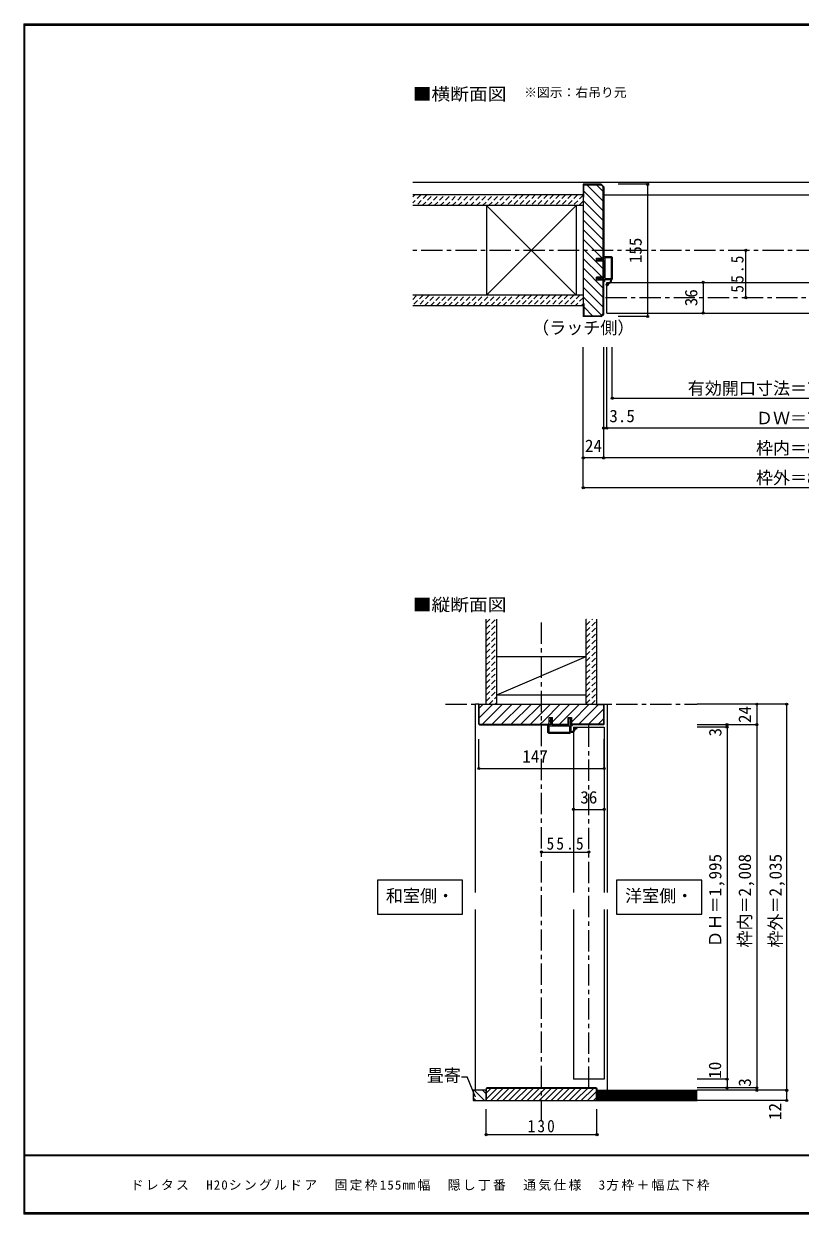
# Model space of a CAD drawing. Units: millimetres at full size, sheet at 1:5. Extents: x -973 to 977, y -718 to 696.
# Drawn here: x -973 to -63, y -701 to 696 of the extents above; entities that cross this region are included whole.
import ezdxf
from ezdxf.enums import TextEntityAlignment as Align

# ---------------------------------------------------------------- set-up
doc = ezdxf.new("R2010")
doc.units = ezdxf.units.MM
doc.header["$LTSCALE"] = 5
doc.header["$PDMODE"] = 32
doc.header["$PDSIZE"] = 2.5
doc.linetypes.add('CHAIN1', pattern=[8, 5, -1, 1, -1])
doc.linetypes.add('DASHED1', pattern=[1.8, 1.2, -0.6])
for name, color, linetype in [('0-0_補助線', 7, 'Continuous'), ('0-3_仕上げ', 2, 'Continuous'), ('0-4_枠', 3, 'Continuous'), ('0-A_文字', 7, 'Continuous'), ('0-B_寸法', 4, 'Continuous'), ('0-C_ハッチ', 4, 'Continuous'), ('F-1_枠', 6, 'Continuous'), ('F-A_文字', 7, 'Continuous')]:
    doc.layers.add(name, color=color, linetype=linetype)
doc.styles.add('ＭＳ ゴシック', font='')
doc.styles.get('ＭＳ ゴシック').set_extended_font_data('MS Gothic')

# ---------------------------------------------------------------- blocks, each defined once
blk = doc.blocks.new('2')
at = {"layer": '0-0_補助線'}
for p, q in [((-9.846, -9.622), (-9.846, 15.078)), ((-8.846, 16.078), (0.354, 16.078)), ((-8.846, 15.878), (0.637, 15.878)), ((-8.446, 14.378), (-8.446, -8.922)), ((-8.146, 14.678), (-1.546, 14.678)), ((-1.246, 14.378), (-1.246, -8.922)), ((0.154, 11.653), (2.154, 11.653)), ((0.154, 11.653), (0.154, -8.497)), ((2.154, 10.953), (2.154, 11.653)), ((3.154, 11.653), (2.512, 10.83)), ((3.154, 11.653), (6.154, 11.653)), ((4.154, 13.753), (4.154, 13.053)), ((5.154, 13.053), (4.512, 13.876)), ((7.154, 13.053), (5.154, 13.053)), ((6.154, 10.953), (6.154, 11.653)), ((7.558, 12.258), (6.516, 10.835)), ((-1.48, -10.622), (-8.846, -10.622)), ((-1.546, -9.222), (-8.146, -9.222)), ((-1.189, -10.85), (-0.732, -12.694)), ((0.354, -12.922), (-0.441, -12.922)), ((0.154, -8.497), (2.154, -8.497)), ((4.154, -9.897), (0.154, -9.897)), ((0.154, -9.897), (0.154, -10.622)), ((0.154, -10.622), (0.645, -12.548)), ((2.154, -7.797), (2.154, -8.497)), ((3.154, -8.497), (2.512, -7.674)), ((3.154, -8.497), (6.154, -8.497)), ((4.154, -10.597), (4.154, -9.897)), ((5.154, -9.897), (4.512, -10.72)), ((7.154, -9.897), (5.154, -9.897)), ((6.154, -7.797), (6.154, -8.497)), ((7.558, -9.101), (6.516, -7.679))]:
    blk.add_line(p, q, dxfattribs=at)
for points in [[(-9.646, 15.078), (-9.646, -9.622), (-9.846, -9.622)], [(4.154, 13.053), (0.154, 13.053), (0.649, 15.723)]]:
    blk.add_lwpolyline(points, dxfattribs=at)
for centre, radius, start, end in [((-8.846, 15.078), 1, 90, 180), ((-8.846, 15.078), 0.8, 90, 180), ((-8.146, 14.378), 0.3, 90, 180), ((-1.546, 14.378), 0.3, 0, 90), ((0.354, 15.778), 0.3, 349.49875, 90), ((2.354, 10.953), 0.2, 180, 322.03043), ((4.354, 13.753), 0.2, 37.96957, 180), ((6.354, 10.953), 0.2, 180, 323.78053), ((7.154, 12.553), 0.5, 323.78053, 90), ((-8.846, -9.622), 1, 180, 270), ((-2.846, -10.72), 6, 179.06153, 259.29815), ((-8.146, -8.922), 0.3, 180, 270), ((-2.846, -10.72), 5.3, 178.93757, 259.29815), ((-1.546, -8.922), 0.3, 270, 0), ((-1.48, -10.922), 0.3, 13.9282, 90), ((-0.441, -12.622), 0.3, 193.9282, 270), ((0.354, -12.622), 0.3, 270, 14.29438), ((2.354, -7.797), 0.2, 37.96957, 180), ((4.354, -10.597), 0.2, 180, 322.03043), ((6.354, -7.797), 0.2, 36.21947, 180), ((7.154, -9.397), 0.5, 270, 36.21947), ((-3.896, -16.272), 0.35, 259.29815, 79.29815)]:
    blk.add_arc(centre, radius, start, end, dxfattribs=at)
blk.add_point((-3.896, -16.622), dxfattribs=at)

msp = doc.modelspace()

# ---------------------------------------------------------------- linework, layer by layer
at = {"layer": '0-3_仕上げ'}
for p, q in [((-517.347, 510), (-6.847, 510)), ((-446.289, -555.5), (-446.289, -567.5)), ((-431.289, -555.5), (-446.289, -555.5)), ((-431.289, -567.5), (-431.289, -555.5)), ((-301.289, -567.5), (-301.289, -555.5)), ((-446.289, -567.5), (-431.289, -567.5))]:
    msp.add_line(p, q, dxfattribs=at)
at = {"layer": '0-4_枠', "color": 4}
msp.add_line((-293.347, 495), (-6.847, 495), dxfattribs=at)
at = {"layer": '0-4_枠'}
for p, q in [((-431.289, -553.207), (-430.582, -552.5)), ((-431.289, -553.207), (-431.289, -567.5)), ((-430.789, -553), (-301.789, -553)), ((-430.789, -567.5), (-430.789, -553)), ((-301.996, -552.5), (-430.582, -552.5)), ((-301.996, -552.5), (-301.289, -553.207)), ((-301.789, -567.5), (-301.789, -553)), ((-301.289, -553.207), (-301.289, -567.5)), ((-431.289, -567.5), (-301.289, -567.5))]:
    msp.add_line(p, q, dxfattribs=at)
at = {"layer": '0-A_文字'}
for p, q in [((-558.789, -309), (-558.789, -349)), ((-458.789, -309), (-558.789, -309)), ((-458.789, -349), (-458.789, -309)), ((-278.316, -309), (-278.316, -349)), ((-178.316, -309), (-278.316, -309)), ((-178.316, -349), (-178.316, -309)), ((-558.789, -349), (-458.789, -349)), ((-278.316, -349), (-178.316, -349)), ((-460.219, -539.799), (-453.626, -539.799)), ((-443.663, -563.52), (-453.626, -539.799))]:
    msp.add_line(p, q, dxfattribs=at)
at = {"layer": '0-B_寸法', "color": 3}
for p, q in [((-296.175, 507.5), (-317.347, 507.5)), ((-317.347, 507.5), (-317.347, 352.5)), ((-316.847, 507), (-296.383, 507)), ((-316.847, 492.5), (-316.847, 507)), ((-296.383, 507), (-293.847, 504.464)), ((-296.175, 507.5), (-293.347, 504.672)), ((-293.847, 421), (-293.847, 504.464)), ((-293.347, 504.672), (-293.347, 421)), ((-316.847, 492.5), (-317.347, 492.5)), ((-430.847, 482.5), (-430.847, 377.5)), ((-325.847, 482.5), (-325.847, 377.5)), ((-301.847, 421), (-293.347, 421)), ((-301.847, 417.3), (-301.847, 421)), ((-293.347, 417.3), (-301.847, 417.3)), ((-293.847, 398.7), (-293.847, 417.3)), ((-293.347, 398.7), (-293.347, 417.3)), ((-293.347, 398.7), (-301.847, 398.7)), ((-301.847, 395), (-301.847, 398.7)), ((-293.347, 395), (-301.847, 395)), ((-293.847, 355.536), (-293.847, 395)), ((-293.347, 355.328), (-293.347, 395)), ((-316.847, 367.5), (-317.347, 367.5)), ((-316.847, 367.5), (-316.847, 353)), ((-296.175, 352.5), (-317.347, 352.5)), ((-296.382, 353), (-316.847, 353)), ((-296.382, 353), (-293.847, 355.536)), ((-296.175, 352.5), (-293.347, 355.328)), ((-418.789, -46.5), (-313.789, -46.5)), ((-418.789, -91.5), (-313.789, -91.5)), ((-439.789, -102.5), (-292.789, -102.5)), ((-439.289, -125.586), (-439.289, -103)), ((-429.789, -103), (-439.289, -103)), ((-429.789, -102.5), (-429.789, -103)), ((-302.789, -103), (-302.789, -102.5)), ((-302.789, -103), (-293.289, -103)), ((-293.289, -125.586), (-293.289, -103)), ((-438.875, -126), (-439.289, -125.586)), ((-357.289, -118), (-353.589, -118)), ((-357.289, -126.5), (-357.289, -118)), ((-357.289, -118), (-353.589, -118)), ((-357.289, -126.5), (-357.289, -118)), ((-353.589, -126.5), (-353.589, -118)), ((-353.589, -126.5), (-353.589, -118)), ((-334.989, -118), (-331.289, -118)), ((-334.989, -126.5), (-334.989, -118)), ((-334.989, -126.5), (-334.989, -118)), ((-331.289, -126.5), (-331.289, -118)), ((-293.703, -126), (-293.289, -125.586)), ((-439.082, -126.5), (-357.289, -126.5)), ((-438.875, -126), (-357.289, -126)), ((-353.589, -126), (-334.989, -126)), ((-353.589, -126), (-334.989, -126)), ((-353.589, -126.5), (-334.989, -126.5)), ((-353.589, -126.5), (-334.989, -126.5)), ((-293.703, -126), (-331.289, -126)), ((-293.496, -126.5), (-331.289, -126.5))]:
    msp.add_line(p, q, dxfattribs=at)
at = {"layer": '0-B_寸法'}
for p, q in [((-313.18, 507), (-293.847, 487.666)), ((-301.867, 507), (-293.847, 498.98)), ((-241.925, 507.5), (-276.447, 507.5)), ((-241.925, 507.5), (-241.925, 352.5)), ((-316.847, 499.353), (-293.847, 476.353)), ((-317.347, 488.539), (-293.847, 465.039)), ((-317.347, 477.225), (-293.847, 453.725)), ((-317.347, 465.912), (-293.847, 442.412)), ((-317.347, 454.598), (-293.847, 431.098)), ((-317.347, 431.97), (-293.847, 408.47)), ((-317.347, 420.657), (-297.69, 401)), ((-126.691, 374.5), (-126.691, 430)), ((-317.347, 409.343), (-293.847, 385.843)), ((-317.347, 398.029), (-293.847, 374.529)), ((-297.69, 401), (-295.39, 398.7)), ((-176.691, 392.5), (-176.691, 356.5)), ((-317.347, 386.716), (-293.847, 363.216)), ((-317.347, 375.402), (-295.664, 353.719)), ((-316.847, 363.588), (-306.259, 353)), ((-241.925, 352.5), (-276.447, 352.5)), ((-317.347, 151.5), (-317.347, 316.5)), ((-293.347, 186.5), (-293.347, 316.5)), ((-289.847, 221.5), (-289.847, 316.5)), ((-283.347, 256.5), (-283.347, 316.5)), ((293.653, 221.5), (-293.347, 221.5)), ((317.653, 186.5), (-317.347, 186.5)), ((317.653, 151.5), (-317.347, 151.5)), ((-439.789, -102.5), (-443.789, -102.5)), ((-443.789, -323.25), (-443.789, -102.5)), ((-439.289, -118.306), (-423.483, -102.5)), ((-439.289, -106.992), (-435.297, -103)), ((-435.669, -126), (-412.169, -102.5)), ((-424.356, -126), (-400.855, -102.5)), ((-413.042, -126), (-389.542, -102.5)), ((-401.728, -126), (-378.228, -102.5)), ((-390.414, -126), (-366.914, -102.5)), ((-379.101, -126), (-355.601, -102.5)), ((-363.289, -121.502), (-344.287, -102.5)), ((-353.589, -123.116), (-332.973, -102.5)), ((-340.924, -121.765), (-321.659, -102.5)), ((-331.289, -123.443), (-310.346, -102.5)), ((-322.532, -126), (-299.532, -103)), ((-311.218, -126), (-293.289, -108.071)), ((-292.789, -102.5), (-288.789, -102.5)), ((-288.789, -323.25), (-288.789, -102.5)), ((-78.932, -102.5), (-183.789, -102.5)), ((-113.789, -102.5), (-113.789, -555.5)), ((-78.932, -102.5), (-78.932, -567.5)), ((-367.787, -126), (-363.289, -121.502)), ((-367.787, -126), (-363.289, -121.502)), ((-345.159, -125.871), (-340.989, -121.7)), ((-299.904, -126), (-293.289, -119.385)), ((-113.789, -126.5), (-183.789, -126.5)), ((-148.789, -129.5), (-183.789, -129.5)), ((-148.789, -126.5), (-148.789, -555.5)), ((-439.789, -177.922), (-439.789, -143.4)), ((-328.789, -225.882), (-292.789, -225.882)), ((-366.289, -275.882), (-310.789, -275.882)), ((-443.789, -555.5), (-443.789, -343.25)), ((-288.789, -555.5), (-288.789, -343.25)), ((-148.789, -542.5), (-183.789, -542.5)), ((-113.789, -552.5), (-183.789, -552.5)), ((-78.932, -555.5), (-183.789, -555.5)), ((-78.932, -567.5), (-183.789, -567.5)), ((-431.289, -607.5), (-431.289, -577.5)), ((-301.289, -607.5), (-301.289, -577.5)), ((-431.289, -607.5), (-301.289, -607.5))]:
    msp.add_line(p, q, dxfattribs=at)
at = {"layer": '0-B_寸法', "color": 2}
for p, q in [((-317.347, 495), (-517.347, 495)), ((-317.347, 482.5), (-517.347, 482.5)), ((-317.347, 377.5), (-517.347, 377.5)), ((-317.347, 365), (-517.347, 365)), ((-431.289, -102.5), (-431.289, -2.5)), ((-418.789, -102.5), (-418.789, -2.5)), ((-313.789, -102.5), (-313.789, -2.5)), ((-301.289, -102.5), (-301.289, -2.5)), ((-301.289, -555.5), (-183.789, -555.5)), ((-301.289, -567.5), (-183.789, -567.5))]:
    msp.add_line(p, q, dxfattribs=at)
at = {"layer": '0-B_寸法', "linetype": 'DASHED1'}
for p, q in [((-507.944, 495), (-517.347, 485.597)), ((-517.347, 492.668), (-515.015, 495)), ((-500.873, 495), (-513.373, 482.5)), ((-506.302, 482.5), (-493.802, 495)), ((-499.231, 482.5), (-486.731, 495)), ((-492.16, 482.5), (-479.66, 495)), ((-485.089, 482.5), (-472.589, 495)), ((-478.018, 482.5), (-465.518, 495)), ((-470.947, 482.5), (-458.447, 495)), ((-463.876, 482.5), (-451.376, 495)), ((-456.805, 482.5), (-444.305, 495)), ((-449.734, 482.5), (-437.234, 495)), ((-442.662, 482.5), (-430.162, 495)), ((-435.591, 482.5), (-423.091, 495)), ((-428.52, 482.5), (-416.02, 495)), ((-421.449, 482.5), (-408.949, 495)), ((-414.378, 482.5), (-401.878, 495)), ((-394.807, 495), (-407.307, 482.5)), ((-387.736, 495), (-400.236, 482.5)), ((-380.665, 495), (-393.165, 482.5)), ((-373.594, 495), (-386.094, 482.5)), ((-366.523, 495), (-379.023, 482.5)), ((-359.452, 495), (-371.952, 482.5)), ((-352.381, 495), (-364.881, 482.5)), ((-345.31, 495), (-357.81, 482.5)), ((-338.239, 495), (-350.739, 482.5)), ((-331.168, 495), (-343.668, 482.5)), ((-324.096, 495), (-336.596, 482.5)), ((-317.347, 494.678), (-329.525, 482.5)), ((-317.347, 487.607), (-322.454, 482.5)), ((-505.236, 377.5), (-517.347, 365.389)), ((-517.347, 372.46), (-512.307, 377.5)), ((-498.165, 377.5), (-510.665, 365)), ((-503.594, 365), (-491.094, 377.5)), ((-496.523, 365), (-484.023, 377.5)), ((-489.452, 365), (-476.952, 377.5)), ((-482.381, 365), (-469.881, 377.5)), ((-475.31, 365), (-462.81, 377.5)), ((-468.239, 365), (-455.739, 377.5)), ((-461.168, 365), (-448.668, 377.5)), ((-454.096, 365), (-441.596, 377.5)), ((-447.025, 365), (-434.525, 377.5)), ((-439.954, 365), (-427.454, 377.5)), ((-432.883, 365), (-420.383, 377.5)), ((-425.812, 365), (-413.312, 377.5)), ((-418.741, 365), (-406.241, 377.5)), ((-411.67, 365), (-399.17, 377.5)), ((-392.099, 377.5), (-404.599, 365)), ((-385.028, 377.5), (-397.528, 365)), ((-377.957, 377.5), (-390.457, 365)), ((-370.886, 377.5), (-383.386, 365)), ((-363.815, 377.5), (-376.315, 365)), ((-356.744, 377.5), (-369.244, 365)), ((-349.673, 377.5), (-362.173, 365)), ((-342.601, 377.5), (-355.101, 365)), ((-335.53, 377.5), (-348.03, 365)), ((-328.459, 377.5), (-340.959, 365)), ((-321.388, 377.5), (-333.888, 365)), ((-317.347, 374.47), (-326.817, 365)), ((-317.347, 367.399), (-319.746, 365)), ((-431.289, -14.04), (-419.749, -2.5)), ((-431.289, -6.969), (-426.82, -2.5)), ((-431.289, -21.111), (-418.789, -8.611)), ((-313.789, -9.677), (-306.612, -2.5)), ((-313.789, -2.606), (-313.683, -2.5)), ((-313.789, -16.748), (-301.289, -4.248)), ((-313.789, -23.819), (-301.289, -11.319)), ((-431.289, -28.182), (-418.789, -15.682)), ((-431.289, -35.253), (-418.789, -22.753)), ((-313.789, -30.89), (-301.289, -18.39)), ((-313.789, -37.961), (-301.289, -25.461)), ((-431.289, -42.324), (-418.789, -29.824)), ((-431.289, -49.395), (-418.789, -36.895)), ((-313.789, -45.032), (-301.289, -32.532)), ((-313.789, -52.103), (-301.289, -39.603)), ((-431.289, -56.466), (-418.789, -43.966)), ((-431.289, -63.537), (-418.789, -51.037)), ((-313.789, -59.174), (-301.289, -46.674)), ((-313.789, -66.246), (-301.289, -53.746)), ((-431.289, -70.608), (-418.789, -58.108)), ((-431.289, -77.679), (-418.789, -65.179)), ((-313.789, -73.317), (-301.289, -60.817)), ((-313.789, -80.388), (-301.289, -67.888)), ((-431.289, -84.751), (-418.789, -72.251)), ((-431.289, -91.822), (-418.789, -79.322)), ((-313.789, -87.459), (-301.289, -74.959)), ((-313.789, -94.53), (-301.289, -82.03)), ((-431.289, -98.893), (-418.789, -86.393)), ((-427.753, -102.428), (-418.789, -93.464)), ((-313.789, -101.601), (-301.289, -89.101)), ((-307.617, -102.5), (-301.289, -96.172)), ((-420.754, -102.5), (-418.789, -100.535))]:
    msp.add_line(p, q, dxfattribs=at)
at = {"layer": '0-B_寸法', "color": 7}
for p, q in [((-430.847, 377.5), (-325.847, 482.5)), ((-325.847, 377.5), (-430.847, 482.5)), ((-418.789, -91.5), (-313.789, -46.5)), ((-301.289, -557), (-183.789, -557)), ((-301.289, -558.5), (-183.789, -558.5)), ((-301.289, -560), (-183.789, -560)), ((-301.289, -561.5), (-183.789, -561.5)), ((-301.289, -563), (-183.789, -563)), ((-301.289, -564.5), (-183.789, -564.5)), ((-301.289, -566), (-183.789, -566))]:
    msp.add_line(p, q, dxfattribs=at)
at = {"layer": '0-B_寸法', "linetype": 'CHAIN1'}
for p, q in [((517.653, 430), (-517.347, 430)), ((293.653, 374.5), (-293.347, 374.5)), ((-366.289, -591.633), (-366.289, -2.5)), ((-478.789, -102.5), (-183.789, -102.5)), ((-310.789, -552.5), (-310.789, -126.5))]:
    msp.add_line(p, q, dxfattribs=at)
at = {"layer": '0-B_寸法', "color": 6}
for p, q in [((-289.847, 392.5), (-8.347, 392.5)), ((-289.847, 356.5), (-289.847, 392.5)), ((-289.847, 356.5), (-8.347, 356.5)), ((-328.789, -129.5), (-328.789, -323.25)), ((-328.789, -129.5), (-292.789, -129.5)), ((-292.789, -129.5), (-292.789, -323.25)), ((-328.789, -343.25), (-328.789, -542.5)), ((-292.789, -343.25), (-292.789, -542.5)), ((-292.789, -542.5), (-328.789, -542.5))]:
    msp.add_line(p, q, dxfattribs=at)
at = {"layer": '0-B_寸法'}
for points in [[(-317.347, 443.284), (-297.363, 423.3), (-295.063, 421)], [(-283.347, 256.5), (256.553, 256.5), (256.553, 316.5)], [(-439.789, -177.922), (-292.789, -177.922), (-292.789, -143.4)]]:
    msp.add_lwpolyline(points, dxfattribs=at)
at = {"layer": '0-B_寸法', "color": 3}
for points in [[(-439.082, -126.5), (-439.789, -125.793), (-439.789, -102.5)], [(-293.496, -126.5), (-292.789, -125.793), (-292.789, -102.5)], [(-334.989, -118), (-331.289, -118), (-331.289, -126.5)]]:
    msp.add_lwpolyline(points, dxfattribs=at)
at = {"layer": '0-B_寸法', "color": 7}
for p in [(-241.925, 507.5), (-126.691, 430), (-176.691, 392.5), (-126.691, 374.5), (-241.925, 352.5), (-176.691, 356.5), (-283.347, 256.5), (-293.347, 221.5), (-289.847, 221.5), (-317.347, 186.5), (-293.347, 186.5), (-317.347, 151.5), (-113.789, -102.5), (-78.932, -102.5), (-148.789, -126.5), (-113.789, -126.5), (-148.789, -129.5), (-439.789, -177.922), (-292.789, -177.922), (-328.789, -225.882), (-292.789, -225.882), (-366.289, -275.882), (-310.789, -275.882), (-148.789, -542.5), (-148.789, -552.5), (-113.789, -552.5), (-113.789, -555.5), (-113.789, -555.5), (-78.932, -555.5), (-78.932, -567.5), (-431.289, -607.5), (-301.289, -607.5)]:
    msp.add_point(p, dxfattribs=at)
at = {"layer": '0-C_ハッチ'}
for p, q in [((-433.272, -567.5), (-445.272, -555.5)), ((-431.289, -559.583), (-435.372, -555.5)), ((-430.789, -558.452), (-425.337, -553)), ((-430.789, -565.523), (-418.266, -553)), ((-425.695, -567.5), (-411.195, -553)), ((-418.624, -567.5), (-404.124, -553)), ((-411.552, -567.5), (-397.052, -553)), ((-404.481, -567.5), (-389.981, -553)), ((-397.41, -567.5), (-382.91, -553)), ((-390.339, -567.5), (-375.839, -553)), ((-383.268, -567.5), (-368.768, -553)), ((-376.197, -567.5), (-361.697, -553)), ((-369.125, -567.5), (-354.625, -553)), ((-362.054, -567.5), (-347.554, -553)), ((-354.983, -567.5), (-340.483, -553)), ((-347.912, -567.5), (-333.412, -553)), ((-340.841, -567.5), (-326.341, -553)), ((-333.769, -567.5), (-319.269, -553)), ((-326.698, -567.5), (-312.198, -553)), ((-319.627, -567.5), (-305.127, -553)), ((-312.556, -567.5), (-301.789, -556.733)), ((-443.171, -567.5), (-446.289, -564.382)), ((-305.485, -567.5), (-301.789, -563.804))]:
    msp.add_line(p, q, dxfattribs=at)
at = {"layer": 'F-1_枠'}
for p, q in [((-973.347, 695.833), (-973.347, -700.833)), ((-973.347, 695.833), (976.653, 695.833)), ((-973.347, 695), (976.653, 695)), ((-973.347, 694.167), (976.653, 694.167)), ((-972.514, 695.833), (-972.514, -700.833)), ((976.653, -631.667), (-973.347, -631.667)), ((976.653, -632.5), (-973.347, -632.5)), ((976.653, -699.167), (-973.347, -699.167)), ((976.653, -700), (-973.347, -700)), ((976.653, -700.833), (-973.347, -700.833))]:
    msp.add_line(p, q, dxfattribs=at)

# ---------------------------------------------------------------- block references
at = {"layer": '0-B_寸法', "xscale": -1}
msp.add_blockref('2', (-293.193, 406.422), dxfattribs=at)
at = {"layer": '0-B_寸法', "rotation": 90}
msp.add_blockref('2', (-342.711, -126.654), dxfattribs=at)

# ---------------------------------------------------------------- texts
at = {"layer": '0-A_文字', "style": 'ＭＳ ゴシック', "width": 1.1}
msp.add_text('■縦断面図', height=14.66, dxfattribs=at).set_placement((-517.347, 2.5), align=Align.BOTTOM_LEFT)
at = {"layer": '0-A_文字', "style": 'ＭＳ ゴシック'}
for s, p in [('和室側・', (-548.789, -339)), ('洋室側・', (-268.316, -339)), ('畳寄', (-500.934, -549.799))]:
    msp.add_text(s, height=14.66, dxfattribs=at).set_placement(p, align=Align.BOTTOM_LEFT)
at = {"layer": '0-B_寸法', "color": 7, "style": 'ＭＳ ゴシック', "width": 1.1}
msp.add_text('■横断面図', height=14.66, dxfattribs=at).set_placement((-517.347, 601.667), align=Align.BOTTOM_LEFT)
at = {"layer": '0-B_寸法', "color": 7, "style": 'ＭＳ ゴシック'}
for s, height, p in [('※図示：右吊り元', 11, (-386.633, 606.667)), ('（ラッチ側）', 14.66, (-377.347, 327.5)), ('有効開口寸法＝753（683）<663>［640］', 14.66, (-194.847, 256.5)), ('3.5', 14.66, (-286.764, 224)), ('ＤＷ＝793（723）<703>［680］', 14.66, (-114.847, 221.5)), ('24', 14.66, (-315.347, 189)), ('枠内＝800（730）<710>［687］', 14.66, (-114.847, 186.5)), ('枠外＝848（778）<758>［735］', 14.66, (-114.847, 151.5)), ('147', 14.66, (-388.789, -175.422)), ('36', 14.66, (-320.789, -223.382))]:
    msp.add_text(s, height=height, dxfattribs=at).set_placement(p, align=Align.BOTTOM_LEFT)
for s, p in [('155', (-244.425, 415)), ('36', (-179.191, 364.5)), ('24', (-116.289, -124.5)), ('3', (-150.952, -140.385)), ('枠内＝2,008', (-116.289, -388)), ('ＤＨ＝1,995', (-150.969, -388)), ('枠外＝2,035', (-80.275, -388)), ('10', (-151.289, -541.875)), ('3', (-116.289, -551.25)), ('12', (-80.848, -590.263))]:
    msp.add_text(s, height=14.66, rotation=90, dxfattribs=at).set_placement(p, align=Align.BOTTOM_LEFT)
at = {"layer": '0-B_寸法', "color": 7, "insert": (-129.191, 380.375), "char_height": 14.66, "attachment_point": 7, "rotation": 90, "style": 'ＭＳ ゴシック'}
msp.add_mtext('\\T1.28;\\W0.9;55.5', dxfattribs=at)
at = {"layer": '0-B_寸法', "color": 7, "char_height": 14.66, "attachment_point": 7, "style": 'ＭＳ ゴシック'}
for s, insert in [('\\T1.28;\\W0.9;55.5', (-360.414, -273.382)), ('\\T1.27;\\W0.9;130', (-382.539, -605))]:
    msp.add_mtext(s, dxfattribs=dict(at, insert=insert))
at = {"layer": 'F-A_文字', "insert": (-847.938, -673.333), "char_height": 11, "attachment_point": 7, "style": 'ＭＳ ゴシック'}
msp.add_mtext('\\T1.18;ドレタス\u3000H20シングルドア\u3000固定枠155㎜幅\u3000隠し丁番\u3000通気仕様\u30003方枠＋幅広下枠', dxfattribs=at)

doc.saveas('drawing.dxf')
